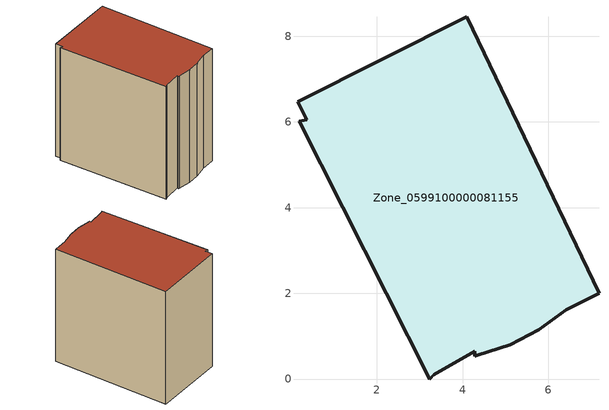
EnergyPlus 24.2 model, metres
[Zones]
Zone_0599100000081155
 floor ground (C_G): 4.28,0.65 3.33,0.1 3.24,0 0.19,6.02 0.36,6.05 0.15,6.47 4.1,8.45 7.18,2 6.42,1.62 5.78,1.15 5.11,0.8 4.34,0.56 4.28,0.53 z2.71
 wall outside (C_F): 0.15,6.47 0.36,6.05 0.19,6.02 3.24,0 3.33,0.1 4.28,0.65 4.28,0.53 4.34,0.56 5.11,0.8 5.78,1.15 6.42,1.62 7.18,2 4.1,8.45 0.15,6.47 z2.71:9.83
 roof outside (C_R): 0.19,6.02 3.24,0 3.33,0.1 4.28,0.65 4.28,0.53 4.34,0.56 5.11,0.8 5.78,1.15 6.42,1.62 7.18,2 4.1,8.45 0.15,6.47 0.36,6.05 z9.83
[BUILDING]
Pand.0599100000081155: North Axis=0; Terrain=City; Loads Convergence Tolerance Value=0.04; Temperature Convergence Tolerance Value=0.4; Solar Distribution=FullExterior; Maximum Number of Warmup Days=25; Minimum Number of Warmup Days=1
[Site:Location]
Rotterdam.The.Hague.AP_ZH_NLD Design_Conditions: Latitude=51.96; Longitude=4.45; Time Zone=1; Elevation=-4.5
[SITE:GROUNDTEMPERATURE:BUILDINGSURFACE]
18, 18, 18, 18, 18, 18, 18, 18, 18, 18, 18, 18
[MATERIAL] Thermal Absorptance=0.9; Solar Absorptance=0.7; Visible Absorptance=0.7
Name | Roughness | Thickness | Conductivity | Density | Specific Heat
G.TC.1946 | MediumSmooth | 0.15 | 1 | 540 | 1210
F.TC.1946 | Rough | 0.3 | 0.857143 | 1920 | 840
R.TC.1946 | MediumRough | 0.2 | 0.909091 | 1500 | 1000
[CONSTRUCTION]
C_G: G.TC.1946
C_F: F.TC.1946
C_R: R.TC.1946
[ZONE]
Zone_0599100000081155: Type=1; Multiplier=1; Ceiling Height=Autocalculate; Volume=Autocalculate; Floor Area=autocalculate; Part of Total Floor Area=Yes
[ZONEINFILTRATION:DESIGNFLOWRATE]
Infil_Zone_0599100000081155: Zone or ZoneList or Space or SpaceList=Zone_0599100000081155; Schedule=AlwaysOn; Design Flow Rate Calculation Method=Flow/Area; Flow Rate per Floor Area=0.003; Constant Term Coefficient=1; Temperature Term Coefficient=0; Velocity Term Coefficient=0; Velocity Squared Term Coefficient=0
[HVACTEMPLATE:ZONE:IDEALLOADSAIRSYSTEM]
Zone_0599100000081155: Maximum Heating Supply Air Temperature=50; Minimum Cooling Supply Air Temperature=13; Maximum Heating Supply Air Humidity Ratio=0.0156; Minimum Cooling Supply Air Humidity Ratio=0.0077; Heating Limit=NoLimit; Cooling Limit=NoLimit; Dehumidification Control Type=ConstantSensibleHeatRatio; Cooling Sensible Heat Ratio=0.7; Dehumidification Setpoint=60; Humidification Control Type=None; Humidification Setpoint=30; Outdoor Air Method=None; Outdoor Air Flow Rate per Person=0.00944; Outdoor Air Flow Rate per Zone Floor Area=0; Outdoor Air Flow Rate per Zone=0; Demand Controlled Ventilation Type=None; Outdoor Air Economizer Type=NoEconomizer; Heat Recovery Type=None; Sensible Heat Recovery Effectiveness=0.7; Latent Heat Recovery Effectiveness=0.65
[ZONECONTROL:THERMOSTAT]
ThermostatControl_Zone_0599100000081155: Zone or ZoneList=Zone_0599100000081155; Control Type Schedule=DualSetpointControlType; Control 1=Thermostat_Zone_0599100000081155; Temperature Difference Between Cutout And Setpoint=0
[THERMOSTATSETPOINT:DUALSETPOINT]
Thermostat_Zone_0599100000081155: Heating Setpoint Temperature Schedule=HeatingSetpoint_Zone_0599100000081155; Cooling Setpoint Temperature Schedule=CoolingSetpoint_Zone_0599100000081155
[SCHEDULE:COMPACT]
HeatingSetpoint_Zone_0599100000081155: Through: 12/31, For: AllDays, Until: 24:00, 21
CoolingSetpoint_Zone_0599100000081155: Through: 12/31, For: AllDays, Until: 24:00, 24
DualSetpointControlType: Through: 12/31, For: AllDays, Until: 24:00, 4
AlwaysOn: Through: 12/31, For: AllDays, Until: 24:00, 1
